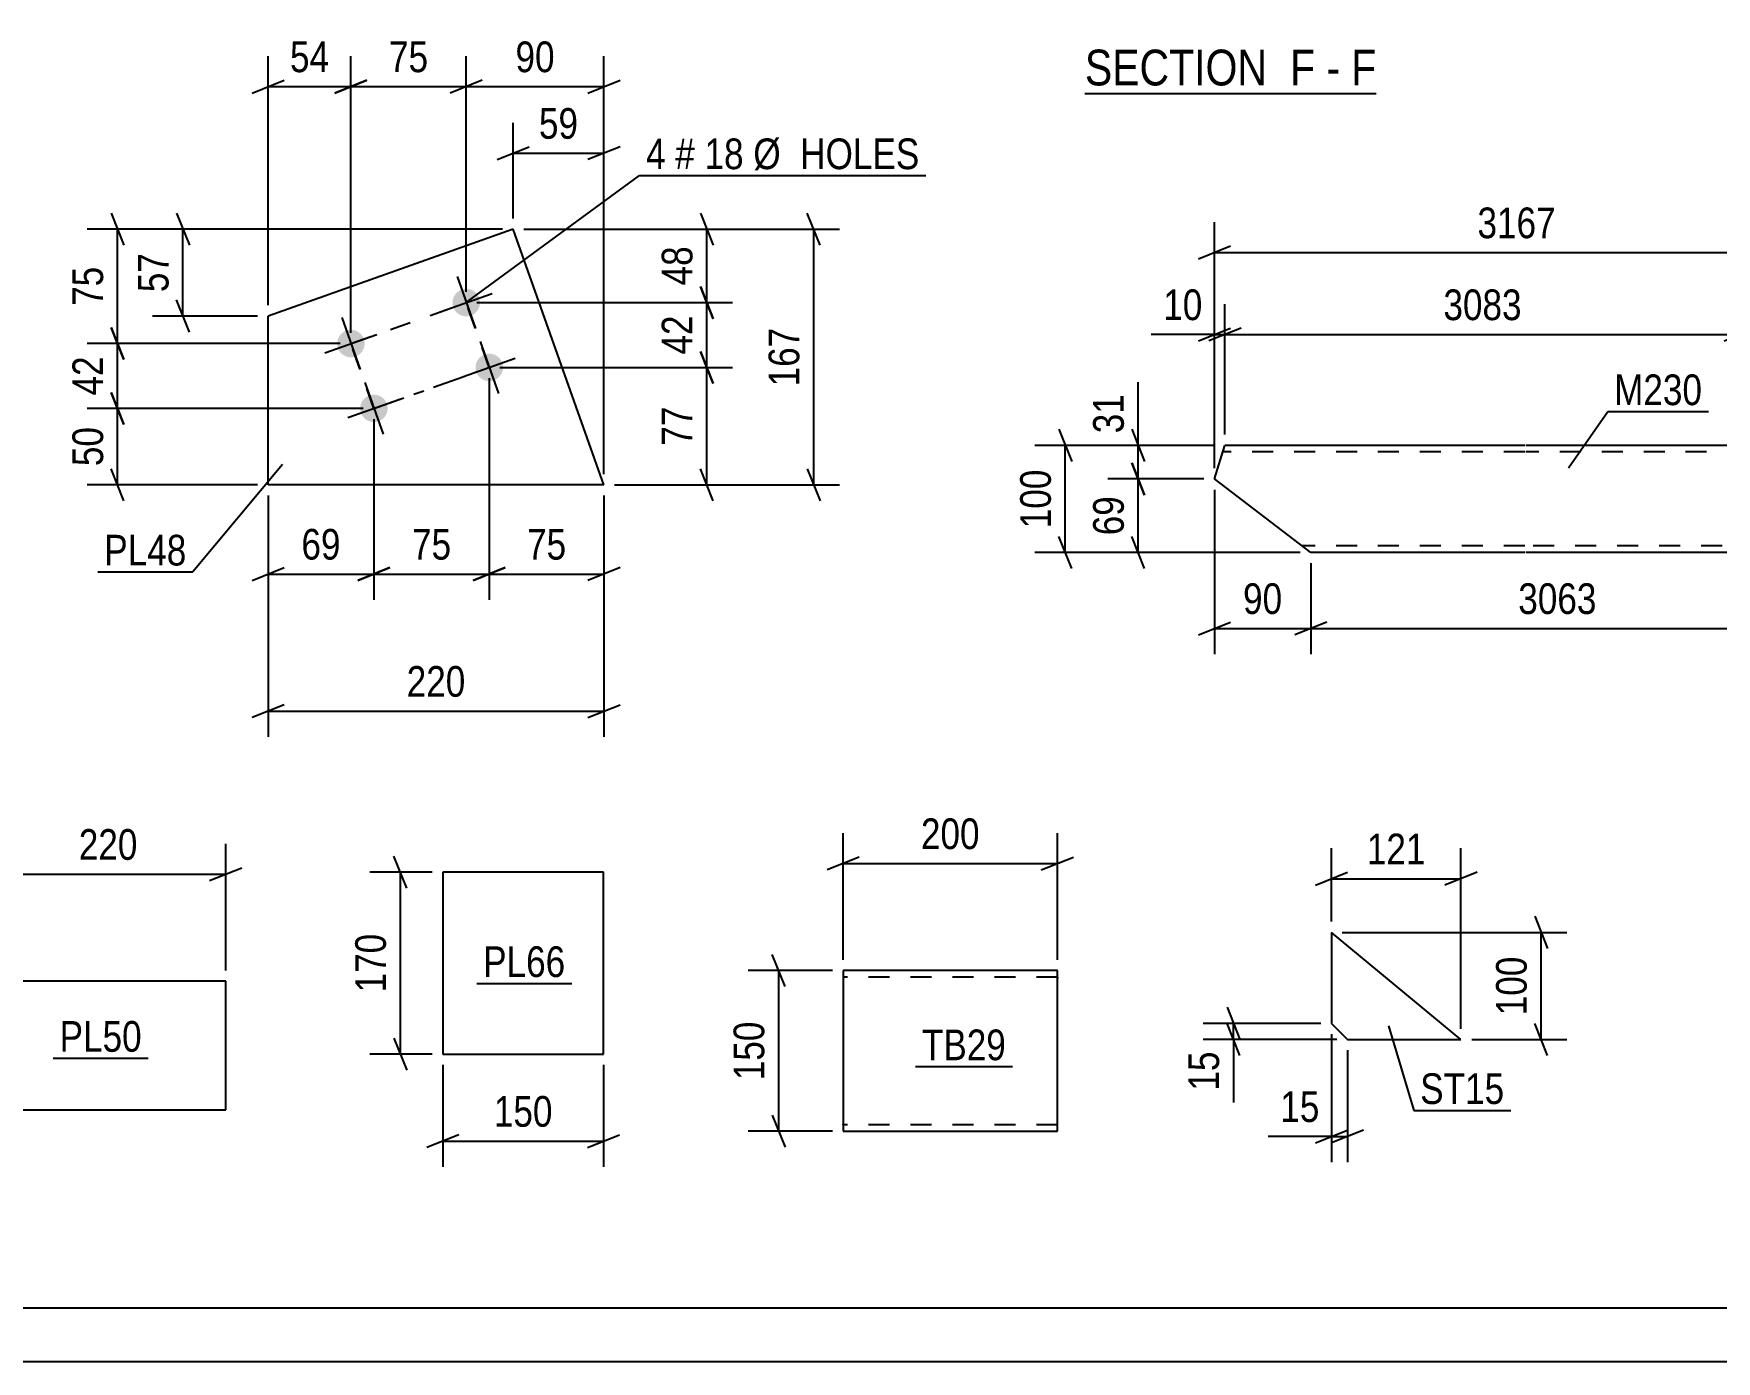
# Model space of a CAD drawing. Header units: millimetres. Extents: x 0 to 841, y 0 to 594.
# Drawn here: x 244.6 to 401.7, y 0 to 124 of the extents above; entities that cross this region are included whole.
import ezdxf

# ---------------------------------------------------------------- set-up
doc = ezdxf.new("R2010")
doc.units = ezdxf.units.MM
doc.linetypes.add('DXK_LINE_DOT2', pattern=[3.9198, 1.9599, -1.9599])
doc.linetypes.add('DXK_LINE_DOT3', pattern=[5.9187, 2.979, -0.9799, 0.9799, -0.9799])
doc.styles.add('Arial Narrow', font='ARIALN.TTF', dxfattribs={"height": 0.2})

# ---------------------------------------------------------------- blocks, each defined once
blk = doc.blocks.new('Unknown-247305070-1135 - 20638')
at = {"color": 5, "linetype": 'Continuous'}
for p, q in [((5, 5), (836, 5)), ((0, 0), (841, 0))]:
    blk.add_line(p, q, dxfattribs=at)
blk = doc.blocks.new('Unknown-247305070-17 - 4898')
at = {"color": 6, "linetype": 'Continuous'}
blk.add_line((342.78, 118.43), (369.99, 118.43), dxfattribs=at)
at = {"color": 0, "linetype": 'Continuous'}
for points in [[(360.89, 119.18), (360.89, 122.68), (342.78, 122.68), (342.78, 119.18)], [(364.28, 119.18), (364.28, 122.68), (361.94, 122.68), (361.94, 119.18)], [(366.6, 119.18), (366.6, 122.68), (365.33, 122.68), (365.33, 119.18)], [(369.99, 119.18), (369.99, 122.68), (367.65, 122.68), (367.65, 119.18)]]:
    blk.add_wipeout(points, dxfattribs=at)
at = {"color": 7, "linetype": 'Continuous', "style": 'Arial Narrow'}
for s, p in [('SECTION ', (342.78, 119.18)), ('F', (361.94, 119.18)), ('F', (367.65, 119.18)), ('-', (365.33, 119.18))]:
    blk.add_text(s, height=3.34, dxfattribs=at).set_placement(p)
blk = doc.blocks.new('Part-247305070-5466 - 5462')
at = {"color": 2, "linetype": 'Continuous'}
for p, q in [((240.6, 35.5), (240.6, 23.5)), ((262.55, 35.5), (240.6, 35.5)), ((262.55, 23.5), (262.55, 35.5)), ((240.6, 23.5), (262.55, 23.5))]:
    blk.add_line(p, q, dxfattribs=at)
blk = doc.blocks.new('Part-247305070-5498 - 5494')
at = {"color": 2, "linetype": 'Continuous'}
for p, q in [((282.83, 45.7), (282.83, 28.7)), ((297.83, 45.7), (282.83, 45.7)), ((297.83, 28.7), (297.83, 45.7)), ((282.83, 28.7), (297.83, 28.7))]:
    blk.add_line(p, q, dxfattribs=at)
blk = doc.blocks.new('Part-247305070-6818 - 6812')
at = {"color": 2, "linetype": 'Continuous'}
for p, q in [((354.88, 82.42), (355.86, 85.56)), ((383.87, 85.56), (355.86, 85.56)), ((403.97, 85.56), (383.97, 85.56)), ((411.32, 79.97), (403.97, 85.56)), ((363.87, 75.56), (354.88, 82.42)), ((411.32, 79.97), (409.94, 75.56)), ((383.87, 75.56), (363.87, 75.56)), ((409.94, 75.56), (383.97, 75.56))]:
    blk.add_line(p, q, dxfattribs=at)
at = {"color": 7, "linetype": 'DXK_LINE_DOT2'}
for p, q in [((383.87, 84.96), (355.67, 84.96)), ((404.76, 84.96), (383.97, 84.96)), ((383.87, 76.16), (363.08, 76.16)), ((410.13, 76.16), (383.97, 76.16))]:
    blk.add_line(p, q, dxfattribs=at)
blk = doc.blocks.new('Part-247305070-5531 - 5526')
at = {"color": 2, "linetype": 'Continuous'}
for p, q in [((340.21, 36.5), (320.21, 36.5)), ((320.21, 36.5), (320.21, 21.6)), ((340.21, 22.7), (340.21, 36.5)), ((340.21, 21.5), (340.21, 22.7)), ((320.21, 21.6), (320.21, 21.5)), ((320.21, 21.5), (340.21, 21.5))]:
    blk.add_line(p, q, dxfattribs=at)
at = {"color": 7, "linetype": 'DXK_LINE_DOT2'}
for p, q in [((340.21, 35.9), (320.21, 35.9)), ((340.21, 35.86), (340.21, 35.9)), ((340.21, 35.9), (340.21, 35.86)), ((340.21, 35.76), (340.21, 35.86)), ((340.21, 35.86), (340.21, 35.76)), ((320.21, 22.1), (320.21, 22.15)), ((340.21, 22.1), (320.21, 22.1)), ((340.21, 22.15), (340.21, 22.47)), ((340.21, 22.1), (340.21, 22.15))]:
    blk.add_line(p, q, dxfattribs=at)
blk = doc.blocks.new('Part-247305070-5706 - 5700')
at = {"color": 2, "linetype": 'Continuous'}
for p, q in [((365.81, 40.07), (365.81, 31.57)), ((377.9, 30.07), (365.81, 40.07)), ((365.81, 31.57), (367.31, 30.07)), ((367.31, 30.07), (377.9, 30.07))]:
    blk.add_line(p, q, dxfattribs=at)
blk = doc.blocks.new('Bolt-247305070-6273 - 6267')
at = {"linetype": 'Continuous'}
for points in [[(286.22, 99.32, -1), (283.8, 98.46, -1)], [(275.45, 95.5, -1), (273.03, 94.64, -1)], [(288.37, 93.27, -1), (285.95, 92.41, -1)], [(277.6, 89.44, -1), (275.18, 88.59, -1)]]:
    blk.add_hatch(color=1, dxfattribs=at).paths.add_polyline_path(points)
at = {"color": 1, "linetype": 'Continuous'}
for p, q in [((284.15, 101.32), (285.87, 96.47)), ((282.59, 98.03), (287.43, 99.75)), ((273.38, 97.5), (275.1, 92.65)), ((271.82, 94.21), (276.66, 95.93)), ((286.3, 95.26), (288.02, 90.41)), ((284.74, 91.98), (289.58, 93.7)), ((275.53, 91.44), (277.25, 86.59)), ((273.96, 88.16), (278.81, 89.87))]:
    blk.add_line(p, q, dxfattribs=at)
blk = doc.blocks.new('Part-247305070-6278 - 6267')
at = {"color": 2, "linetype": 'Continuous'}
for p, q in [((289.4, 105.76), (266.51, 97.64)), ((297.87, 81.88), (289.4, 105.76)), ((266.51, 81.88), (266.51, 97.64)), ((297.87, 81.88), (266.51, 81.88))]:
    blk.add_line(p, q, dxfattribs=at)
blk = doc.blocks.new('Line-247305070-6444 - 6267')
at = {"color": 1, "linetype": 'DXK_LINE_DOT2'}
blk.add_line((274.24, 95.07), (285.01, 98.89), dxfattribs=at)
blk = doc.blocks.new('Line-247305070-6437 - 6267')
at = {"color": 1, "linetype": 'DXK_LINE_DOT2'}
blk.add_line((287.16, 92.84), (285.01, 98.89), dxfattribs=at)
blk = doc.blocks.new('Line-247305070-6430 - 6267')
at = {"color": 1, "linetype": 'DXK_LINE_DOT3'}
blk.add_line((276.39, 89.01), (287.16, 92.84), dxfattribs=at)
blk = doc.blocks.new('Line-247305070-6423 - 6267')
at = {"color": 1, "linetype": 'DXK_LINE_DOT2'}
blk.add_line((276.39, 89.01), (274.24, 95.07), dxfattribs=at)
blk = doc.blocks.new('StraightDimension-247305070-5479 - 5462')
at = {"color": 7, "linetype": 'Continuous'}
for p, q in [((240.6, 36.5), (240.6, 48.35)), ((262.55, 36.5), (262.55, 48.35)), ((242.1, 46.1), (239.1, 44.9)), ((261.05, 44.9), (264.05, 46.1)), ((240.6, 45.5), (262.55, 45.5))]:
    blk.add_line(p, q, dxfattribs=at)
at = {"color": 0}
blk.add_wipeout([(254.91, 46.25), (254.91, 50.45), (248.23, 50.45), (248.23, 46.25)], dxfattribs=at)
at = {"color": 3, "style": 'Arial Narrow'}
blk.add_text('220', height=2.863, dxfattribs=at).set_placement((248.83, 46.85))
blk = doc.blocks.new('StraightDimension-247305070-5500 - 5494')
at = {"color": 7, "linetype": 'Continuous'}
for p, q in [((279.46, 44.2), (278.26, 47.2)), ((281.83, 45.7), (276.01, 45.7)), ((278.86, 28.7), (278.86, 45.7)), ((278.26, 30.2), (279.46, 27.2)), ((281.83, 28.7), (276.01, 28.7))]:
    blk.add_line(p, q, dxfattribs=at)
at = {"color": 0}
blk.add_wipeout([(278.11, 40.54), (273.91, 40.54), (273.91, 33.86), (278.11, 33.86)], dxfattribs=at)
at = {"color": 3, "style": 'Arial Narrow'}
blk.add_text('170', height=2.863, rotation=90.0002, dxfattribs=at).set_placement((277.51, 34.46))
blk = doc.blocks.new('StraightDimension-247305070-5511 - 5494')
at = {"color": 7, "linetype": 'Continuous'}
for p, q in [((282.83, 27.7), (282.83, 18.17)), ((297.83, 27.7), (297.83, 18.17)), ((284.33, 21.17), (281.33, 19.97)), ((282.83, 20.57), (297.83, 20.57)), ((296.33, 19.97), (299.33, 21.17))]:
    blk.add_line(p, q, dxfattribs=at)
at = {"color": 0}
blk.add_wipeout([(293.67, 21.32), (293.67, 25.52), (286.99, 25.52), (286.99, 21.32)], dxfattribs=at)
at = {"color": 3, "style": 'Arial Narrow'}
blk.add_text('150', height=2.863, dxfattribs=at).set_placement((287.59, 21.92))
blk = doc.blocks.new('StraightDimension-247305070-6946 - 6812')
at = {"color": 7, "linetype": 'Continuous'}
for p, q in [((354.88, 83.42), (354.88, 98.76)), ((355.86, 86.56), (355.86, 98.76)), ((353.38, 95.31), (356.38, 96.51)), ((357.36, 96.51), (354.36, 95.31)), ((354.88, 95.91), (355.86, 95.91))]:
    blk.add_line(p, q, dxfattribs=at)
at = {"color": 0}
blk.add_wipeout([(354.35, 96.66), (354.35, 100.86), (349.5, 100.86), (349.5, 96.66)], dxfattribs=at)
at = {"color": 7, "linetype": 'Continuous'}
blk.add_line((354.88, 95.91), (348.97, 95.91), dxfattribs=at)
blk.add_line((354.88, 95.91), (348.97, 95.91), dxfattribs=at)
at = {"color": 3, "style": 'Arial Narrow'}
blk.add_text('10', height=2.863, dxfattribs=at).set_placement((350.1, 97.26))
blk = doc.blocks.new('StraightDimension-247305070-6877 - 6812')
at = {"color": 7, "linetype": 'Continuous'}
for p, q in [((347.16, 83.92), (348.36, 80.92)), ((353.88, 82.42), (344.91, 82.42)), ((347.76, 75.56), (347.76, 82.42)), ((348.36, 74.06), (347.16, 77.06)), ((362.87, 75.56), (344.91, 75.56))]:
    blk.add_line(p, q, dxfattribs=at)
at = {"color": 0}
blk.add_wipeout([(347.01, 81.42), (342.81, 81.42), (342.81, 76.56), (347.01, 76.56)], dxfattribs=at)
at = {"color": 3, "style": 'Arial Narrow'}
blk.add_text('69', height=2.863, rotation=90.0002, dxfattribs=at).set_placement((346.41, 77.16))
blk = doc.blocks.new('StraightDimension-247305070-6853 - 6812')
at = {"color": 7, "linetype": 'Continuous'}
for p, q in [((347.16, 87.06), (348.36, 84.06)), ((354.86, 85.56), (344.91, 85.56)), ((347.76, 82.42), (347.76, 85.56)), ((348.36, 80.92), (347.16, 83.92)), ((353.88, 82.42), (344.91, 82.42))]:
    blk.add_line(p, q, dxfattribs=at)
at = {"color": 0}
blk.add_wipeout([(347.01, 90.94), (342.81, 90.94), (342.81, 86.09), (347.01, 86.09)], dxfattribs=at)
at = {"color": 7, "linetype": 'Continuous'}
blk.add_line((347.76, 85.56), (347.76, 91.47), dxfattribs=at)
blk.add_line((347.76, 85.56), (347.76, 91.47), dxfattribs=at)
at = {"color": 3, "style": 'Arial Narrow'}
blk.add_text('31', height=2.863, rotation=90.0002, dxfattribs=at).set_placement((346.41, 86.69))
blk = doc.blocks.new('StraightDimension-247305070-6821 - 6812')
at = {"color": 7, "linetype": 'Continuous'}
for p, q in [((340.35, 87.06), (341.55, 84.06)), ((354.86, 85.56), (338.1, 85.56)), ((340.95, 75.56), (340.95, 85.56)), ((341.55, 74.06), (340.35, 77.06)), ((362.87, 75.56), (338.1, 75.56))]:
    blk.add_line(p, q, dxfattribs=at)
at = {"color": 0}
blk.add_wipeout([(340.2, 83.9), (336, 83.9), (336, 77.22), (340.2, 77.22)], dxfattribs=at)
at = {"color": 3, "style": 'Arial Narrow'}
blk.add_text('100', height=2.863, rotation=90.0002, dxfattribs=at).set_placement((339.6, 77.82))
blk = doc.blocks.new('StraightDimension-247305070-6963 - 6812')
at = {"color": 7, "linetype": 'Continuous'}
for p, q in [((355.86, 86.56), (355.86, 98.76)), ((403.97, 86.56), (403.97, 98.76)), ((357.36, 96.51), (354.36, 95.31)), ((355.86, 95.91), (403.97, 95.91)), ((402.47, 95.31), (405.47, 96.51))]:
    blk.add_line(p, q, dxfattribs=at)
at = {"color": 0}
blk.add_wipeout([(384.17, 96.66), (384.17, 100.86), (375.66, 100.86), (375.66, 96.66)], dxfattribs=at)
at = {"color": 3, "style": 'Arial Narrow'}
blk.add_text('3083', height=2.863, dxfattribs=at).set_placement((376.26, 97.26))
blk = doc.blocks.new('StraightDimension-247305070-6995 - 6812')
at = {"color": 7, "linetype": 'Continuous'}
for p, q in [((354.88, 83.42), (354.88, 106.41)), ((411.32, 80.97), (411.32, 106.41)), ((356.38, 104.16), (353.38, 102.96)), ((409.82, 102.96), (412.82, 104.16)), ((354.88, 103.56), (411.32, 103.56))]:
    blk.add_line(p, q, dxfattribs=at)
at = {"color": 0}
blk.add_wipeout([(387.35, 104.31), (387.35, 108.51), (378.84, 108.51), (378.84, 104.31)], dxfattribs=at)
at = {"color": 3, "style": 'Arial Narrow'}
blk.add_text('3167', height=2.863, dxfattribs=at).set_placement((379.44, 104.91))
blk = doc.blocks.new('StraightDimension-247305070-7023 - 6812')
at = {"color": 7, "linetype": 'Continuous'}
for p, q in [((363.87, 74.56), (363.87, 66.06)), ((409.94, 74.56), (409.94, 66.06)), ((365.37, 69.06), (362.37, 67.86)), ((363.87, 68.46), (409.94, 68.46)), ((408.44, 67.86), (411.44, 69.06))]:
    blk.add_line(p, q, dxfattribs=at)
at = {"color": 0}
blk.add_wipeout([(391.16, 69.21), (391.16, 73.41), (382.65, 73.41), (382.65, 69.21)], dxfattribs=at)
at = {"color": 3, "style": 'Arial Narrow'}
blk.add_text('3063', height=2.863, dxfattribs=at).set_placement((383.25, 69.81))
blk = doc.blocks.new('StraightDimension-247305070-7047 - 6812')
at = {"color": 7, "linetype": 'Continuous'}
for p, q in [((354.88, 81.42), (354.88, 66.06)), ((363.87, 74.56), (363.87, 66.06)), ((353.38, 67.86), (356.38, 69.06)), ((354.88, 68.46), (363.87, 68.46)), ((365.37, 69.06), (362.37, 67.86))]:
    blk.add_line(p, q, dxfattribs=at)
at = {"color": 0}
blk.add_wipeout([(361.8, 69.21), (361.8, 73.41), (356.95, 73.41), (356.95, 69.21)], dxfattribs=at)
at = {"color": 3, "style": 'Arial Narrow'}
blk.add_text('90', height=2.863, dxfattribs=at).set_placement((357.55, 69.81))
blk = doc.blocks.new('StraightDimension-247305070-5533 - 5526')
at = {"color": 7, "linetype": 'Continuous'}
for p, q in [((314.79, 35), (313.59, 38)), ((319.21, 36.5), (311.34, 36.5)), ((314.19, 21.5), (314.19, 36.5)), ((313.59, 23), (314.79, 20)), ((319.21, 21.5), (311.34, 21.5))]:
    blk.add_line(p, q, dxfattribs=at)
at = {"color": 0}
blk.add_wipeout([(313.44, 32.35), (309.24, 32.35), (309.24, 25.66), (313.44, 25.66)], dxfattribs=at)
at = {"color": 3, "style": 'Arial Narrow'}
blk.add_text('150', height=2.863, rotation=90.0002, dxfattribs=at).set_placement((312.84, 26.26))
blk = doc.blocks.new('StraightDimension-247305070-5544 - 5526')
at = {"color": 7, "linetype": 'Continuous'}
for p, q in [((320.21, 37.5), (320.21, 49.35)), ((340.21, 37.5), (340.21, 49.35)), ((321.71, 47.1), (318.71, 45.9)), ((320.21, 46.5), (340.21, 46.5)), ((338.71, 45.9), (341.71, 47.1))]:
    blk.add_line(p, q, dxfattribs=at)
at = {"color": 0}
blk.add_wipeout([(333.55, 47.25), (333.55, 51.45), (326.87, 51.45), (326.87, 47.25)], dxfattribs=at)
at = {"color": 3, "style": 'Arial Narrow'}
blk.add_text('200', height=2.863, dxfattribs=at).set_placement((327.47, 47.85))
blk = doc.blocks.new('StraightDimension-247305070-5740 - 5700')
at = {"color": 7, "linetype": 'Continuous'}
for p, q in [((384.79, 41.57), (385.99, 38.57)), ((366.81, 40.07), (387.79, 40.07)), ((385.39, 30.07), (385.39, 40.07)), ((385.99, 28.57), (384.79, 31.57)), ((378.9, 30.07), (387.79, 30.07))]:
    blk.add_line(p, q, dxfattribs=at)
at = {"color": 0}
blk.add_wipeout([(384.64, 38.41), (380.44, 38.41), (380.44, 31.73), (384.64, 31.73)], dxfattribs=at)
at = {"color": 3, "style": 'Arial Narrow'}
blk.add_text('100', height=2.863, rotation=90.0002, dxfattribs=at).set_placement((384.04, 32.33))
blk = doc.blocks.new('StraightDimension-247305070-5708 - 5700')
at = {"color": 7, "linetype": 'Continuous'}
for p, q in [((365.81, 30.57), (365.81, 18.61)), ((367.31, 29.07), (367.31, 18.61)), ((364.31, 20.41), (367.31, 21.61)), ((368.81, 21.61), (365.81, 20.41)), ((365.81, 21.01), (367.31, 21.01))]:
    blk.add_line(p, q, dxfattribs=at)
at = {"color": 0}
blk.add_wipeout([(365.28, 21.76), (365.28, 25.96), (360.43, 25.96), (360.43, 21.76)], dxfattribs=at)
at = {"color": 7, "linetype": 'Continuous'}
blk.add_line((365.81, 21.01), (359.9, 21.01), dxfattribs=at)
blk.add_line((365.81, 21.01), (359.9, 21.01), dxfattribs=at)
at = {"color": 3, "style": 'Arial Narrow'}
blk.add_text('15', height=2.863, dxfattribs=at).set_placement((361.03, 22.36))
blk = doc.blocks.new('StraightDimension-247305070-5719 - 5700')
at = {"color": 7, "linetype": 'Continuous'}
for p, q in [((365.81, 41.07), (365.81, 47.93)), ((377.9, 31.07), (377.9, 47.93)), ((364.31, 44.48), (367.31, 45.68)), ((379.4, 45.68), (376.4, 44.48)), ((365.81, 45.08), (377.9, 45.08))]:
    blk.add_line(p, q, dxfattribs=at)
at = {"color": 0}
blk.add_wipeout([(375.2, 45.83), (375.2, 50.03), (368.51, 50.03), (368.51, 45.83)], dxfattribs=at)
at = {"color": 3, "style": 'Arial Narrow'}
blk.add_text('121', height=2.863, dxfattribs=at).set_placement((369.11, 46.43))
blk = doc.blocks.new('StraightDimension-247305070-5729 - 5700')
at = {"color": 7, "linetype": 'Continuous'}
for p, q in [((356.06, 33.07), (357.26, 30.07)), ((364.81, 31.57), (353.81, 31.57)), ((357.26, 28.57), (356.06, 31.57)), ((356.66, 30.07), (356.66, 31.57)), ((366.31, 30.07), (353.81, 30.07))]:
    blk.add_line(p, q, dxfattribs=at)
at = {"color": 0}
blk.add_wipeout([(355.91, 29.55), (351.71, 29.55), (351.71, 24.69), (355.91, 24.69)], dxfattribs=at)
at = {"color": 7, "linetype": 'Continuous'}
blk.add_line((356.66, 30.07), (356.66, 24.17), dxfattribs=at)
blk.add_line((356.66, 30.07), (356.66, 24.17), dxfattribs=at)
at = {"color": 3, "style": 'Arial Narrow'}
blk.add_text('15', height=2.863, rotation=90.0002, dxfattribs=at).set_placement((355.31, 25.29))
blk = doc.blocks.new('StraightDimension-247305070-6311 - 6267')
at = {"color": 7, "linetype": 'Continuous'}
for p, q in [((287.16, 91.84), (287.16, 71.14)), ((297.87, 80.88), (297.87, 71.14)), ((285.66, 72.94), (288.66, 74.14)), ((299.37, 74.14), (296.37, 72.94)), ((287.16, 73.54), (297.87, 73.54))]:
    blk.add_line(p, q, dxfattribs=at)
at = {"color": 0}
blk.add_wipeout([(294.94, 74.29), (294.94, 78.49), (290.09, 78.49), (290.09, 74.29)], dxfattribs=at)
at = {"color": 3, "style": 'Arial Narrow'}
blk.add_text('75', height=2.863, dxfattribs=at).set_placement((290.69, 74.89))
blk = doc.blocks.new('StraightDimension-247305070-6317 - 6267')
at = {"color": 7, "linetype": 'Continuous'}
for p, q in [((287.16, 91.84), (287.16, 71.14)), ((276.39, 88.01), (276.39, 71.14)), ((274.89, 72.94), (277.89, 74.14)), ((288.66, 74.14), (285.66, 72.94)), ((276.39, 73.54), (287.16, 73.54))]:
    blk.add_line(p, q, dxfattribs=at)
at = {"color": 0}
blk.add_wipeout([(284.2, 74.29), (284.2, 78.49), (279.35, 78.49), (279.35, 74.29)], dxfattribs=at)
at = {"color": 3, "style": 'Arial Narrow'}
blk.add_text('75', height=2.863, dxfattribs=at).set_placement((279.95, 74.89))
blk = doc.blocks.new('StraightDimension-247305070-6325 - 6267')
at = {"color": 7, "linetype": 'Continuous'}
for p, q in [((276.39, 88.01), (276.39, 71.14)), ((266.51, 80.88), (266.51, 71.14)), ((265.01, 72.94), (268.01, 74.14)), ((277.89, 74.14), (274.89, 72.94)), ((266.51, 73.54), (276.39, 73.54))]:
    blk.add_line(p, q, dxfattribs=at)
at = {"color": 0}
blk.add_wipeout([(273.88, 74.29), (273.88, 78.49), (269.02, 78.49), (269.02, 74.29)], dxfattribs=at)
at = {"color": 3, "style": 'Arial Narrow'}
blk.add_text('69', height=2.863, dxfattribs=at).set_placement((269.62, 74.89))
blk = doc.blocks.new('StraightDimension-247305070-6332 - 6267')
at = {"color": 7, "linetype": 'Continuous'}
for p, q in [((318.06, 104.26), (316.86, 107.26)), ((290.4, 105.76), (319.86, 105.76)), ((317.46, 81.88), (317.46, 105.76)), ((316.86, 83.38), (318.06, 80.38)), ((298.87, 81.88), (319.86, 81.88))]:
    blk.add_line(p, q, dxfattribs=at)
at = {"color": 0}
blk.add_wipeout([(316.71, 97.16), (312.51, 97.16), (312.51, 90.47), (316.71, 90.47)], dxfattribs=at)
at = {"color": 3, "style": 'Arial Narrow'}
blk.add_text('167', height=2.863, rotation=90.0002, dxfattribs=at).set_placement((316.11, 91.07))
blk = doc.blocks.new('StraightDimension-247305070-6339 - 6267')
at = {"color": 7, "linetype": 'Continuous'}
for p, q in [((257.96, 107.26), (259.16, 104.26)), ((288.4, 105.76), (255.71, 105.76)), ((258.56, 97.64), (258.56, 105.76)), ((259.16, 96.14), (257.96, 99.14)), ((265.51, 97.64), (255.71, 97.64))]:
    blk.add_line(p, q, dxfattribs=at)
at = {"color": 0}
blk.add_wipeout([(257.81, 104.12), (253.61, 104.12), (253.61, 99.27), (257.81, 99.27)], dxfattribs=at)
at = {"color": 3, "style": 'Arial Narrow'}
blk.add_text('57', height=2.863, rotation=90.0002, dxfattribs=at).set_placement((257.21, 99.87))
blk = doc.blocks.new('StraightDimension-247305070-6354 - 6267')
at = {"color": 7, "linetype": 'Continuous'}
for p, q in [((266.51, 80.88), (266.51, 58.33)), ((297.87, 80.88), (297.87, 58.33)), ((268.01, 61.33), (265.01, 60.13)), ((296.37, 60.13), (299.37, 61.33)), ((266.51, 60.73), (297.87, 60.73))]:
    blk.add_line(p, q, dxfattribs=at)
at = {"color": 0}
blk.add_wipeout([(285.53, 61.48), (285.53, 65.68), (278.85, 65.68), (278.85, 61.48)], dxfattribs=at)
at = {"color": 3, "style": 'Arial Narrow'}
blk.add_text('220', height=2.863, dxfattribs=at).set_placement((279.45, 62.08))
blk = doc.blocks.new('StraightDimension-247305070-6359 - 6267')
at = {"color": 7, "linetype": 'Continuous'}
for p, q in [((289.4, 106.76), (289.4, 115.7)), ((297.87, 82.88), (297.87, 115.7)), ((287.9, 112.25), (290.9, 113.45)), ((299.37, 113.45), (296.37, 112.25)), ((289.4, 112.85), (297.87, 112.85))]:
    blk.add_line(p, q, dxfattribs=at)
at = {"color": 0}
blk.add_wipeout([(296.06, 113.6), (296.06, 117.8), (291.2, 117.8), (291.2, 113.6)], dxfattribs=at)
at = {"color": 3, "style": 'Arial Narrow'}
blk.add_text('59', height=2.863, dxfattribs=at).set_placement((291.8, 114.2))
blk = doc.blocks.new('StraightDimension-247305070-6378 - 6267')
at = {"color": 7, "linetype": 'Continuous'}
for p, q in [((306.88, 107.26), (308.08, 104.26)), ((290.4, 105.76), (309.88, 105.76)), ((307.48, 98.89), (307.48, 105.76)), ((308.08, 97.39), (306.88, 100.39)), ((286.01, 98.89), (309.88, 98.89))]:
    blk.add_line(p, q, dxfattribs=at)
at = {"color": 0}
blk.add_wipeout([(306.73, 104.75), (302.53, 104.75), (302.53, 99.9), (306.73, 99.9)], dxfattribs=at)
at = {"color": 3, "style": 'Arial Narrow'}
blk.add_text('48', height=2.863, rotation=90.0002, dxfattribs=at).set_placement((306.13, 100.5))
blk = doc.blocks.new('StraightDimension-247305070-6386 - 6267')
at = {"color": 7, "linetype": 'Continuous'}
for p, q in [((306.88, 100.39), (308.08, 97.39)), ((286.01, 98.89), (309.88, 98.89)), ((307.48, 92.84), (307.48, 98.89)), ((308.08, 91.34), (306.88, 94.34)), ((288.16, 92.84), (309.88, 92.84))]:
    blk.add_line(p, q, dxfattribs=at)
at = {"color": 0}
blk.add_wipeout([(306.73, 98.29), (302.53, 98.29), (302.53, 93.44), (306.73, 93.44)], dxfattribs=at)
at = {"color": 3, "style": 'Arial Narrow'}
blk.add_text('42', height=2.863, rotation=90.0002, dxfattribs=at).set_placement((306.13, 94.04))
blk = doc.blocks.new('StraightDimension-247305070-6394 - 6267')
at = {"color": 7, "linetype": 'Continuous'}
for p, q in [((306.88, 94.34), (308.08, 91.34)), ((288.16, 92.84), (309.88, 92.84)), ((307.48, 81.88), (307.48, 92.84)), ((308.08, 80.38), (306.88, 83.38)), ((298.87, 81.88), (309.88, 81.88))]:
    blk.add_line(p, q, dxfattribs=at)
at = {"color": 0}
blk.add_wipeout([(306.73, 89.78), (302.53, 89.78), (302.53, 84.93), (306.73, 84.93)], dxfattribs=at)
at = {"color": 3, "style": 'Arial Narrow'}
blk.add_text('77', height=2.863, rotation=90.0002, dxfattribs=at).set_placement((306.13, 85.53))
blk = doc.blocks.new('StraightDimension-247305070-41197 - 6267')
at = {"color": 7, "linetype": 'Continuous'}
for p, q in [((251.85, 107.26), (253.05, 104.26)), ((288.4, 105.76), (249.6, 105.76)), ((252.45, 95.07), (252.45, 105.76)), ((253.05, 93.57), (251.85, 96.57)), ((273.24, 95.07), (249.6, 95.07))]:
    blk.add_line(p, q, dxfattribs=at)
at = {"color": 0}
blk.add_wipeout([(251.7, 102.84), (247.5, 102.84), (247.5, 97.99), (251.7, 97.99)], dxfattribs=at)
at = {"color": 3, "style": 'Arial Narrow'}
blk.add_text('75', height=2.863, rotation=90.0002, dxfattribs=at).set_placement((251.1, 98.59))
blk = doc.blocks.new('StraightDimension-247305070-41198 - 6267')
at = {"color": 7, "linetype": 'Continuous'}
for p, q in [((251.85, 96.57), (253.05, 93.57)), ((273.24, 95.07), (249.6, 95.07)), ((252.45, 89.01), (252.45, 95.07)), ((253.05, 87.51), (251.85, 90.51)), ((275.39, 89.01), (249.6, 89.01))]:
    blk.add_line(p, q, dxfattribs=at)
at = {"color": 0}
blk.add_wipeout([(251.7, 94.47), (247.5, 94.47), (247.5, 89.62), (251.7, 89.62)], dxfattribs=at)
at = {"color": 3, "style": 'Arial Narrow'}
blk.add_text('42', height=2.863, rotation=90.0002, dxfattribs=at).set_placement((251.1, 90.22))
blk = doc.blocks.new('StraightDimension-247305070-41199 - 6267')
at = {"color": 7, "linetype": 'Continuous'}
for p, q in [((251.85, 90.51), (253.05, 87.51)), ((275.39, 89.01), (249.6, 89.01)), ((252.45, 81.88), (252.45, 89.01)), ((253.05, 80.38), (251.85, 83.38)), ((265.51, 81.88), (249.6, 81.88))]:
    blk.add_line(p, q, dxfattribs=at)
at = {"color": 0}
blk.add_wipeout([(251.7, 87.87), (247.5, 87.87), (247.5, 83.02), (251.7, 83.02)], dxfattribs=at)
at = {"color": 3, "style": 'Arial Narrow'}
blk.add_text('50', height=2.863, rotation=90.0002, dxfattribs=at).set_placement((251.1, 83.62))
blk = doc.blocks.new('StraightDimension-247305070-41239 - 6267')
at = {"color": 7, "linetype": 'Continuous'}
for p, q in [((285.01, 99.89), (285.01, 121.92)), ((297.87, 82.88), (297.87, 121.92)), ((286.51, 119.67), (283.51, 118.47)), ((296.37, 118.47), (299.37, 119.67)), ((285.01, 119.07), (297.87, 119.07))]:
    blk.add_line(p, q, dxfattribs=at)
at = {"color": 0}
blk.add_wipeout([(293.87, 119.82), (293.87, 124.02), (289.01, 124.02), (289.01, 119.82)], dxfattribs=at)
at = {"color": 3, "style": 'Arial Narrow'}
blk.add_text('90', height=2.863, dxfattribs=at).set_placement((289.61, 120.42))
blk = doc.blocks.new('StraightDimension-247305070-41240 - 6267')
at = {"color": 7, "linetype": 'Continuous'}
for p, q in [((274.24, 96.07), (274.24, 121.92)), ((285.01, 99.89), (285.01, 121.92)), ((272.74, 118.47), (275.74, 119.67)), ((286.51, 119.67), (283.51, 118.47)), ((274.24, 119.07), (285.01, 119.07))]:
    blk.add_line(p, q, dxfattribs=at)
at = {"color": 0}
blk.add_wipeout([(282.05, 119.82), (282.05, 124.02), (277.2, 124.02), (277.2, 119.82)], dxfattribs=at)
at = {"color": 3, "style": 'Arial Narrow'}
blk.add_text('75', height=2.863, dxfattribs=at).set_placement((277.8, 120.42))
blk = doc.blocks.new('StraightDimension-247305070-41241 - 6267')
at = {"color": 7, "linetype": 'Continuous'}
for p, q in [((266.51, 98.64), (266.51, 121.92)), ((274.24, 96.07), (274.24, 121.92)), ((265.01, 118.47), (268.01, 119.67)), ((275.74, 119.67), (272.74, 118.47)), ((266.51, 119.07), (274.24, 119.07))]:
    blk.add_line(p, q, dxfattribs=at)
at = {"color": 0}
blk.add_wipeout([(272.8, 119.82), (272.8, 124.02), (267.95, 124.02), (267.95, 119.82)], dxfattribs=at)
at = {"color": 3, "style": 'Arial Narrow'}
blk.add_text('54', height=2.863, dxfattribs=at).set_placement((268.55, 120.42))
blk = doc.blocks.new('Mark-247305070-5464 - 5462')
at = {"color": 0}
blk.add_wipeout([(254.72, 28.92), (254.72, 31.92), (247.04, 31.92), (247.04, 28.92)], dxfattribs=at)
blk.add_wipeout([(254.72, 28.92), (254.72, 31.92), (247.04, 31.92), (247.04, 28.92)], dxfattribs=at)
at = {"color": 30, "linetype": 'Continuous'}
blk.add_line((246.44, 28.32), (255.32, 28.32), dxfattribs=at)
at = {"color": 3, "style": 'Arial Narrow'}
blk.add_text('PL50', height=2.863, dxfattribs=at).set_placement((247.04, 28.92))
blk = doc.blocks.new('Mark-247305070-5496 - 5494')
at = {"color": 0}
blk.add_wipeout([(294.27, 35.9), (294.27, 38.9), (286.59, 38.9), (286.59, 35.9)], dxfattribs=at)
blk.add_wipeout([(294.27, 35.9), (294.27, 38.9), (286.59, 38.9), (286.59, 35.9)], dxfattribs=at)
at = {"color": 30, "linetype": 'Continuous'}
blk.add_line((285.99, 35.3), (294.87, 35.3), dxfattribs=at)
at = {"color": 3, "style": 'Arial Narrow'}
blk.add_text('PL66', height=2.863, dxfattribs=at).set_placement((286.59, 35.9))
blk = doc.blocks.new('Mark-247305070-6814 - 6812')
at = {"color": 0}
blk.add_wipeout([(400.42, 89.32), (400.42, 92.32), (392.2, 92.32), (392.2, 89.32)], dxfattribs=at)
blk.add_wipeout([(400.42, 89.32), (400.42, 92.32), (392.2, 92.32), (392.2, 89.32)], dxfattribs=at)
at = {"color": 30, "linetype": 'Continuous'}
for p, q in [((387.94, 83.45), (391.6, 88.72)), ((391.6, 88.72), (401.02, 88.72))]:
    blk.add_line(p, q, dxfattribs=at)
at = {"color": 3, "style": 'Arial Narrow'}
blk.add_text('M230', height=2.863, dxfattribs=at).set_placement((392.2, 89.32))
blk = doc.blocks.new('Mark-247305070-5529 - 5526')
at = {"color": 0}
blk.add_wipeout([(335.41, 28.13), (335.41, 31.13), (327.56, 31.13), (327.56, 28.13)], dxfattribs=at)
blk.add_wipeout([(335.41, 28.13), (335.41, 31.13), (327.56, 31.13), (327.56, 28.13)], dxfattribs=at)
at = {"color": 30, "linetype": 'Continuous'}
blk.add_line((326.96, 27.53), (336.01, 27.53), dxfattribs=at)
at = {"color": 3, "style": 'Arial Narrow'}
blk.add_text('TB29', height=2.863, dxfattribs=at).set_placement((327.56, 28.13))
blk = doc.blocks.new('Mark-247305070-5702 - 5700')
at = {"color": 0}
blk.add_wipeout([(381.95, 24.04), (381.95, 27.04), (374.09, 27.04), (374.09, 24.04)], dxfattribs=at)
blk.add_wipeout([(381.95, 24.04), (381.95, 27.04), (374.09, 27.04), (374.09, 24.04)], dxfattribs=at)
at = {"color": 30, "linetype": 'Continuous'}
for p, q in [((371.14, 31.35), (373.49, 23.44)), ((373.49, 23.44), (382.55, 23.44))]:
    blk.add_line(p, q, dxfattribs=at)
at = {"color": 3, "style": 'Arial Narrow'}
blk.add_text('ST15', height=2.863, dxfattribs=at).set_placement((374.09, 24.04))
blk = doc.blocks.new('Mark-247305070-6269 - 6267')
at = {"color": 0}
for points in [[(303.63, 111.36), (303.63, 114.36), (301.8, 114.36), (301.8, 111.36)], [(306.36, 111.36), (306.36, 114.36), (304.53, 114.36), (304.53, 111.36)], [(310.92, 111.36), (310.92, 114.36), (307.26, 114.36), (307.26, 111.36)], [(327.34, 111.36), (327.34, 114.36), (311.82, 114.36), (311.82, 111.36)]]:
    blk.add_wipeout(points, dxfattribs=at)
for points in [[(303.63, 111.36), (303.63, 114.36), (301.8, 114.36), (301.8, 111.36)], [(306.36, 111.36), (306.36, 114.36), (304.53, 114.36), (304.53, 111.36)], [(310.92, 111.36), (310.92, 114.36), (307.26, 114.36), (307.26, 111.36)], [(327.34, 111.36), (327.34, 114.36), (311.82, 114.36), (311.82, 111.36)]]:
    blk.add_wipeout(points, dxfattribs=at)
at = {"color": 7, "linetype": 'Continuous'}
for p, q in [((285.01, 98.89), (301.2, 110.76)), ((301.2, 110.76), (327.94, 110.76))]:
    blk.add_line(p, q, dxfattribs=at)
at = {"color": 3, "style": 'Arial Narrow'}
for s, height, p in [('4', 2.86, (301.8, 111.36)), ('#', 2.86, (304.53, 111.36)), ('18', 2.863, (307.26, 111.36)), ('Ø  HOLES', 2.863, (311.82, 111.36))]:
    blk.add_text(s, height=height, dxfattribs=at).set_placement(p)
blk = doc.blocks.new('Mark-247305070-6274 - 6267')
at = {"color": 0}
blk.add_wipeout([(258.88, 74.34), (258.88, 77.34), (251.21, 77.34), (251.21, 74.34)], dxfattribs=at)
blk.add_wipeout([(258.88, 74.34), (258.88, 77.34), (251.21, 77.34), (251.21, 74.34)], dxfattribs=at)
at = {"color": 30, "linetype": 'Continuous'}
for p in [(267.85, 83.78), (250.61, 73.74)]:
    blk.add_line(p, (259.48, 73.74), dxfattribs=at)
at = {"color": 3, "style": 'Arial Narrow'}
blk.add_text('PL48', height=2.863, dxfattribs=at).set_placement((251.21, 74.34))

msp = doc.modelspace()

# ---------------------------------------------------------------- block references
for name in ['Unknown-247305070-1135 - 20638', 'Part-247305070-6278 - 6267', 'Bolt-247305070-6273 - 6267', 'Line-247305070-6444 - 6267', 'Line-247305070-6437 - 6267', 'Line-247305070-6423 - 6267', 'Line-247305070-6430 - 6267', 'Part-247305070-6818 - 6812', 'Part-247305070-5498 - 5494', 'Part-247305070-5706 - 5700', 'Part-247305070-5531 - 5526', 'Part-247305070-5466 - 5462']:
    msp.add_blockref(name, (0, 0))

# ---------------------------------------------------------------- next in the draw order: block references
for name in ['Unknown-247305070-17 - 4898', 'StraightDimension-247305070-6339 - 6267', 'StraightDimension-247305070-6946 - 6812', 'StraightDimension-247305070-6311 - 6267', 'StraightDimension-247305070-5479 - 5462', 'StraightDimension-247305070-5500 - 5494', 'StraightDimension-247305070-5740 - 5700', 'Mark-247305070-5496 - 5494', 'StraightDimension-247305070-5533 - 5526', 'Mark-247305070-5464 - 5462', 'Mark-247305070-5529 - 5526']:
    msp.add_blockref(name, (0, 0))

# ---------------------------------------------------------------- next in the draw order: block references
for name in ['StraightDimension-247305070-6332 - 6267', 'StraightDimension-247305070-6317 - 6267', 'StraightDimension-247305070-6877 - 6812', 'StraightDimension-247305070-5544 - 5526', 'StraightDimension-247305070-5708 - 5700', 'StraightDimension-247305070-5511 - 5494']:
    msp.add_blockref(name, (0, 0))

# ---------------------------------------------------------------- next in the draw order: block references
for name in ['StraightDimension-247305070-6359 - 6267', 'StraightDimension-247305070-6853 - 6812', 'StraightDimension-247305070-6325 - 6267', 'StraightDimension-247305070-5719 - 5700']:
    msp.add_blockref(name, (0, 0))

# ---------------------------------------------------------------- next in the draw order: block references
for name in ['StraightDimension-247305070-6378 - 6267', 'StraightDimension-247305070-6821 - 6812', 'StraightDimension-247305070-6354 - 6267', 'StraightDimension-247305070-5729 - 5700', 'Mark-247305070-5702 - 5700']:
    msp.add_blockref(name, (0, 0))

# ---------------------------------------------------------------- next in the draw order: block references
for name in ['StraightDimension-247305070-6963 - 6812', 'StraightDimension-247305070-6386 - 6267', 'StraightDimension-247305070-7023 - 6812']:
    msp.add_blockref(name, (0, 0))

# ---------------------------------------------------------------- next in the draw order: block references
for name in ['StraightDimension-247305070-6995 - 6812', 'StraightDimension-247305070-6394 - 6267']:
    msp.add_blockref(name, (0, 0))

# ---------------------------------------------------------------- next in the draw order: block references
for name in ['StraightDimension-247305070-41197 - 6267', 'Mark-247305070-6814 - 6812', 'StraightDimension-247305070-7047 - 6812']:
    msp.add_blockref(name, (0, 0))

# ---------------------------------------------------------------- next in the draw order: block references
for name in ['StraightDimension-247305070-41239 - 6267', 'StraightDimension-247305070-41198 - 6267']:
    msp.add_blockref(name, (0, 0))

# ---------------------------------------------------------------- next in the draw order: block references
for name in ['StraightDimension-247305070-41240 - 6267', 'StraightDimension-247305070-41199 - 6267']:
    msp.add_blockref(name, (0, 0))

# ---------------------------------------------------------------- next in the draw order: block references
for name in ['StraightDimension-247305070-41241 - 6267', 'Mark-247305070-6269 - 6267', 'Mark-247305070-6274 - 6267']:
    msp.add_blockref(name, (0, 0))

doc.saveas('drawing.dxf')
